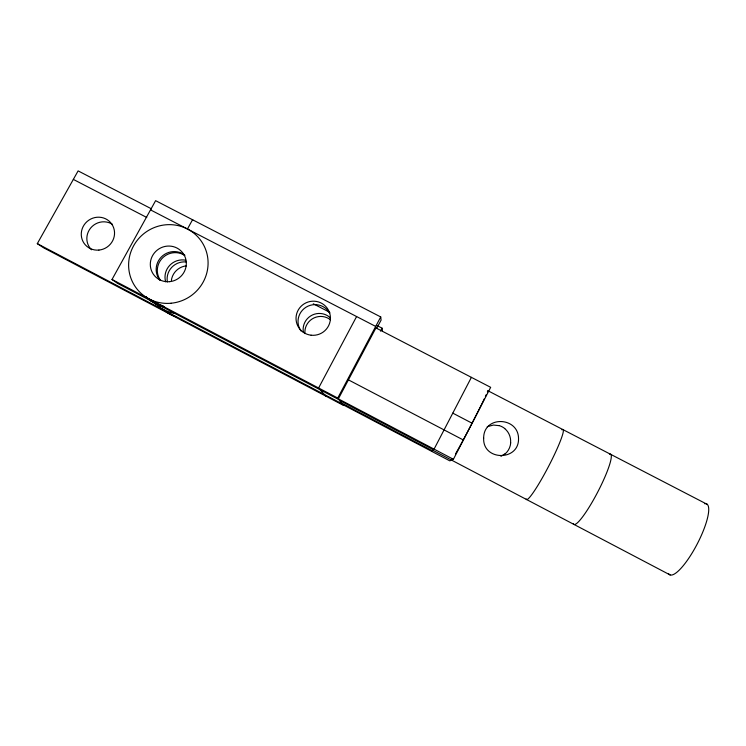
<?xml version="1.0" encoding="UTF-8"?>
<svg xmlns="http://www.w3.org/2000/svg" width="746" height="746" viewBox="0 0 746 746"><rect width="100%" height="100%" fill="white"/><g stroke="black" fill="none" stroke-linecap="round" stroke-linejoin="round"><path stroke-width="1.12" d="M510.59 442.779C511.103 437.482 508.903 431.981 504.744 428.624M453.4 459.284L490.672 387.333L375.937 327.932L338.358 398.858L453.4 459.284L449.819 460.86L342.6 404.509M471.397 377.355L434.069 449.129L431.813 451.395M151.522 208.871L78.116 170.89L37.3 243.644L43.641 247.812L343.123 405.209L337.751 398.047L380.721 316.947L155.616 200.665L112.012 279.48L117.448 283.303L338.964 399.66M376.665 328.473L381.103 320.099L380.721 316.947M380.535 331.131L382.092 328.175L376.926 325.498M356.597 316.546L318.607 387.985L325.592 395.995M187.451 229.003L192.543 219.744L193.037 220.368M504.883 453.885L500.93 456.31M487.241 426.693L493.404 425.061L499.018 425.64M150.515 209.887L375.695 326.431L376.049 328.632M707.245 504.361L487.772 390.662M73.341 179.404L146.766 217.468M313.283 303.79L329.835 312.369M452.785 413.135L472.087 423.206M348.419 379.863L463.378 440.009M112.012 279.48L337.751 398.047M339.551 400.443L433.435 449.763M432.904 450.304L670.15 574.961M341.528 403.082L432.391 450.826M37.3 243.644L342.069 403.8M149.041 298.932L153.788 302.391M382.092 328.175L382.428 330.916M164.148 306.634A39.156 38.13 -35.7 0 1 146.328 297.001M160.166 280.431A17.755 17.279 -35.7 0 1 161.304 257.016A17.755 17.279 -35.7 0 1 184.896 255.235M175.403 313.516A37.738 36.787 -35.9 0 1 153.657 301.748M176.243 316.808A36.74 35.845 -36 0 1 162.861 309.208M165.659 281.764A17.111 16.682 -35.9 0 1 185.726 260.223M171.356 280.449A16.654 16.253 -36 0 1 186.472 265.837M164.353 307.24A38.978 37.953 -35.8 0 1 148.855 299.099M160.241 280.002A17.671 17.205 -35.8 0 1 184.598 255.365M163.029 305.804A39.342 38.298 -35.7 0 1 145.796 296.759M300.983 330.982A16.916 16.71 -25.8 0 1 306.037 307.203A16.916 16.71 -25.8 0 1 329.676 313.152M91.562 249.779A16.561 15.992 -37.1 0 1 90.639 228.043A16.561 15.992 -37.1 0 1 112.432 224.332M167.374 281.895A16.953 16.533 -35.9 0 1 186.024 261.967M304.928 333.593A15.787 15.619 -26.1 0 1 330.422 319.745M303.417 332.53A16.076 15.89 -26 0 1 330.301 317.805M487.67 391.118A39.23 1.222 -62.5 0 1 487.38 391.93M486.243 394.615A39.23 1.222 -62.5 0 1 485.385 396.49M484.35 398.709A39.23 1.222 -62.5 0 1 455.545 453.857M452.747 458.52A39.23 1.222 -62.5 0 1 451.75 458.976M561.887 429.808A39.473 4.243 -62.5 0 1 549.019 465.523A39.473 4.243 -62.5 0 1 526.182 498.887M609.407 454.109A39.631 6.173 -62.5 0 1 597.807 491.884A39.631 6.173 -62.5 0 1 573.32 523.655M510.73 442.779A15.284 14.062 -75.2 0 1 504.986 454.025M499.037 425.574A14.845 13.82 19.6 0 1 504.8 428.568M433.668 449.083A39.165 0.476 -62.5 0 1 433.24 449.39M704.494 503.699A39.939 10.118 -62.5 0 1 697.687 543.069A39.939 10.118 -62.5 0 1 668.696 573.758M483.66 438.135C482.569 460.972 519.057 461.448 518.535 438.639C518.545 416.622 483.501 415.242 483.66 438.135M171.104 303.23A40.097 39.016 -35.6 0 0 201.299 241.172A40.097 39.016 -35.6 0 0 132.639 247.672A40.097 39.016 -35.6 0 0 171.104 303.23M169.519 281.68A18.174 17.69 -35.6 0 0 183.264 253.575A18.174 17.69 -35.6 0 0 152.137 256.456A18.174 17.69 -35.6 0 0 169.519 281.68M311.11 335.206A17.242 17.027 -25.7 0 0 329.07 311.446A17.242 17.027 -25.7 0 0 299.5 308.098A17.242 17.027 -25.7 0 0 311.11 335.206M98.91 250.078A16.86 16.272 -37.1 0 0 111.797 224.117A16.86 16.272 -37.1 0 0 83.02 226.803A16.86 16.272 -37.1 0 0 98.91 250.078"/></g></svg>
